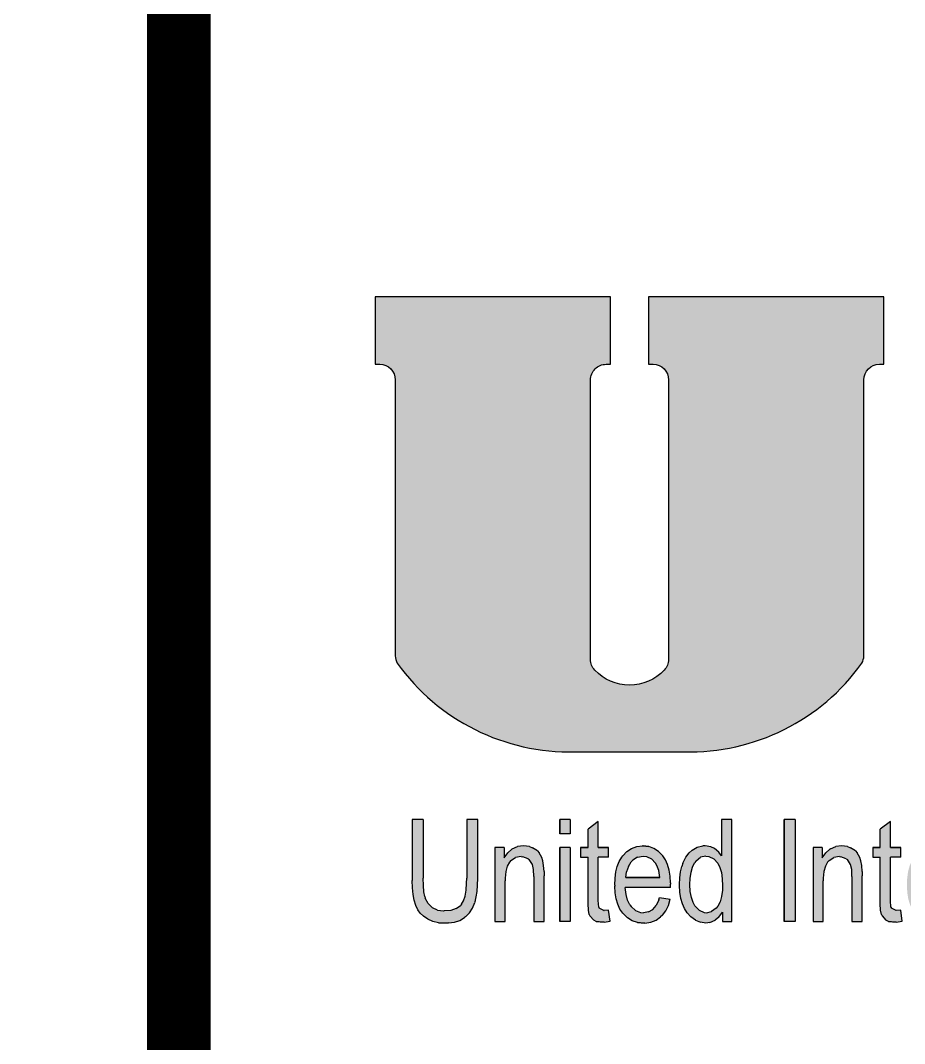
# Paper-space layout '00' of a CAD drawing. Header units: millimetres. Extents: x 22 to 862, y -5 to 589.
# Drawn here: x 747.5 to 761.46, y 458.63 to 474.79 of the extents above; entities that cross this region are included whole.
import ezdxf

# ---------------------------------------------------------------- set-up
doc = ezdxf.new("R2010")
doc.units = ezdxf.units.MM
doc.header["$LTSCALE"] = 0.5
doc.layers.add('FALTTR$0$UIS-mM', color=164, linetype='Continuous')
doc.layers.add('FALTTR$0$ZS__A0NO7', color=255, linetype='Continuous', lineweight=5)

# ---------------------------------------------------------------- blocks, each defined once
blk = doc.blocks.new('FALTTR$0$new block')
at = {"layer": 'FALTTR$0$UIS-mM'}
h = blk.add_hatch(color=256, dxfattribs=at)
edge = h.paths.add_edge_path()
edge.add_line((11.133392437098, 12.58599670196898), (11.133392437098, 13.65345459079415))
edge.add_line((11.133392437098, 13.65345459079415), (7.414967484466843, 13.65345459079415))
edge.add_line((7.414967484466843, 13.65345459079415), (7.414967484466843, 12.58599670196898))
edge.add_line((7.414967484466843, 12.58599670196898), (7.486248059791706, 12.58599670196898))
edge.add_arc((7.486248059791819, 12.33964150196897), 0.2463552000000107, 6.707523425575346e-12, 90.00000000002649, ccw=False)
edge.add_line((7.732603259791745, 12.339641501969), (7.732603259791745, 7.92524193682948))
edge.add_arc((7.486248059821605, 7.925241936904428), 0.2463551999701394, 316.5784133069262, 359.999999982569, ccw=False)
edge.add_arc((7.115972579356708, 8.275658404219342), 0.7561547998120441, 223.4215866777565, 316.57841332650406, ccw=False)
edge.add_arc((6.745697099004019, 7.925241936829565), 0.2463552000000094, 180.0000000000198, 223.4215866755671, ccw=False)
edge.add_line((6.49934189900398, 7.92524193682948), (6.499341898998864, 12.33964150196877))
edge.add_arc((6.745697098999017, 12.3396415019688), 0.2463552000001528, 89.99999999994708, 180.0000000000066, ccw=False)
edge.add_line((6.745697098999244, 12.58599670196898), (6.816977674323994, 12.58599670196898))
edge.add_line((6.816977674323994, 12.58599670196898), (6.816977674323994, 13.65345459079415))
edge.add_line((6.816977674323994, 13.65345459079415), (3.098552721692613, 13.65345459079415))
edge.add_line((3.098552721692613, 13.65345459079415), (3.098552721692613, 12.58599670196898))
edge.add_line((3.098552721692613, 12.58599670196898), (3.16983329701759, 12.58599670196898))
edge.add_arc((3.16983329701759, 12.33964150196897), 0.2463552000000107, 6.707523425575346e-12, 90, ccw=False)
edge.add_line((3.416188497017629, 12.339641501969), (3.416188497017629, 7.982551594601091))
edge.add_arc((3.662543697017782, 7.982551594600977), 0.2463552000001528, 179.9999999999735, 208.541685516598)
edge.add_arc((6.168719006468223, 9.813536550590243), 3.348119698200619, 215.593172822945, 271.442210391703)
edge.add_line((6.252986698999166, 6.466477472911095), (7.978958459791784, 6.466477472911038))
edge.add_arc((8.063226152296465, 9.81353655066215), 3.34811969827188, 268.5577896087773, 324.4068271758704)
edge.add_arc((10.56940146177828, 7.982551594590916), 0.2463551999956047, 331.4583144786506, 359.9999999957365)
edge.add_line((10.81575666177389, 7.982551594572584), (10.81575666177389, 12.339641501969))
edge.add_arc((11.06211186177381, 12.33964150196897), 0.2463551999999254, 89.99999999997351, 179.9999999999934, ccw=False)
edge.add_line((11.06211186177393, 12.58599670196898), (11.133392437098, 12.58599670196898))
h = blk.add_hatch(color=256, dxfattribs=at)
h.paths.add_polyline_path([(4.718430076563209, 5.398586741288256), (4.544418622182434, 5.398586741288256), (4.544418622182434, 4.46862388672983), (4.542516857653595, 4.390651541049976), (4.53395891727439, 4.279398316118801), (4.517793918779944, 4.18621185420804), (4.493070979906179, 4.112993919851021), (4.460740982917287, 4.057842748517317), (4.443625102158308, 4.037874220965108), (4.377063343652367, 3.990330107746388), (4.292434822122573, 3.961803639815088), (4.189739537569722, 3.952294817171293), (4.175476303604341, 3.952294817171378), (4.081338959431264, 3.966558051136985), (3.999871918250392, 4.004382034542175), (3.933001326188673, 4.068302453425218), (3.890211624291055, 4.151980092690906), (3.88165368391185, 4.178604796092543), (3.86739044994647, 4.254675377241966), (3.858832509566923, 4.351665368209069), (3.855979862773779, 4.468623886730853), (3.855979862773779, 5.398586741288256), (3.681017526128358, 5.398586741288256), (3.681017526128358, 4.467673004463251), (3.681968408392322, 4.434392125215936), (3.686722819714646, 4.31743360669185), (3.698133406887337, 4.2128365576107), (3.71620016991028, 4.120600977966518), (3.740923108783932, 4.039775985494089), (3.773253105773392, 3.972263344723075), (3.811288396348232, 3.916161291125178), (3.858832509566469, 3.867666295641925), (3.92729603260193, 3.821073064687226), (4.008121025073933, 3.786841303169837), (4.099405722454208, 3.766872775617884), (4.254399531547733, 3.762118364295986), (4.34948775798523, 3.776381598261679), (4.434116279514456, 3.803957183928532), (4.508285096135978, 3.846746885825354), (4.522548330101699, 3.8581574729983), (4.587208324079597, 3.920915702447161), (4.637605084091206, 3.996035401332392), (4.673738610137548, 4.084467451919636), (4.676591256930578, 4.094927156830181), (4.695608902218396, 4.172899502507477), (4.707970371655165, 4.261331553094038), (4.716528312034598, 4.359272426325589), (4.718430076563209, 4.467673004458732)])
h.paths.add_polyline_path([(5.135867390624526, 4.790022092087071), (5.135867390624526, 4.954524723824335), (4.99038240417508, 4.954524723824335), (4.99038240417508, 3.787792185434199), (5.151081506854553, 3.787792185434199), (5.151081506854553, 4.425834184824907), (5.152032389118972, 4.47147653352053), (5.163442976291549, 4.577024464866383), (5.185313268371942, 4.661652986395922), (5.220495912154092, 4.72346033358059), (5.242366204234486, 4.747232390190163), (5.31558413859193, 4.794776503409139), (5.405917953707558, 4.809990619639109), (5.43064089258155, 4.809039737374746), (5.515269414110776, 4.777660622650274), (5.532385294869869, 4.763397388684496), (5.58359178277567, 4.685138416602285), (5.59989793564057, 4.608403579590771), (5.604652346962439, 4.49810123692157), (5.604652346962439, 3.787792185434199), (5.766302331906445, 3.787792185434199), (5.766302331906559, 4.504757412770402), (5.765351449642139, 4.573220935806376), (5.758695273791318, 4.671161809040314), (5.746333804354435, 4.744379743397587), (5.731119688124181, 4.794776503408627), (5.68737910396294, 4.871797966823863), (5.660754400560563, 4.899373552490459), (5.581831172617399, 4.9507211947668), (5.533336177134174, 4.968787957790028), (5.440149715225289, 4.98114942722691), (5.346963253316289, 4.968787957790028), (5.264236496315789, 4.933605314008105), (5.257580320464626, 4.928850902685866), (5.191018561958344, 4.869896202294797)])
h.paths.add_polyline_path([(6.015433485173162, 5.170374997837854), (6.177083470117282, 5.170374997837854), (6.177083470117168, 5.398586741288256), (6.015433485173162, 5.398586741288256)])
h.paths.add_polyline_path([(6.177083470117168, 4.954524723824335), (6.015433485173162, 4.954524723824335), (6.015433485173162, 3.787792185434199), (6.177083470117168, 3.787792185434199)])
h.paths.add_polyline_path([(6.622096369845622, 4.800481796995314), (6.785648119318239, 4.800481796995314), (6.785648119318239, 4.954524723824335), (6.622096369845394, 4.954524723824335), (6.622096369845394, 5.36245321524197), (6.460446384901388, 5.243592932194872), (6.460446384901388, 4.954524723824335), (6.341586101854205, 4.954524723824335), (6.341586101854432, 4.800481796995314), (6.460446384901388, 4.800481796995314), (6.460446384901502, 4.129158918350896), (6.461397267165808, 4.064498924368621), (6.467102560752096, 3.962754522078512), (6.480414912453625, 3.897143645837076), (6.489923735097022, 3.873371589227929), (6.549829317753051, 3.805858948457342), (6.590717255121035, 3.786841303169837), (6.712430184961249, 3.773528951468506), (6.80751841139886, 3.789693949962924), (6.785648119318239, 3.96465628660826), (6.710371013479516, 3.956626728652083), (6.636359603811115, 3.996035401332563), (6.629703427960408, 4.01410216435562), (6.622096369845622, 4.118699213438049)])
h.paths.add_polyline_path([(6.92257516538848, 4.656898575074706), (6.89975399104344, 4.568466524487548), (6.886441639342024, 4.46957476899189), (6.881687228020269, 4.361174190852523), (6.881687228020269, 4.345960074622212), (6.888343403870863, 4.239461261015322), (6.903557520100662, 4.143422152312837), (6.929231341239074, 4.056891866252954), (6.963463102757032, 3.980821285102593), (7.008154569180988, 3.916161291126031), (7.017663391826659, 3.904750703951976), (7.083274268068067, 3.841992474503542), (7.159344849218087, 3.797301008077909), (7.243022488483462, 3.769725422411057), (7.357128360208549, 3.761167482031624), (7.450314822117548, 3.774479833732869), (7.53399246138315, 3.806809830721789), (7.607210395739912, 3.857206590733426), (7.638589510464385, 3.886683940929515), (7.688986270475766, 3.955147463964209), (7.728923325580354, 4.039775985494941), (7.758400675775306, 4.137716858724787), (7.591045397245239, 4.163390679862914), (7.580585692336854, 4.130109800610143), (7.537795990440145, 4.039775985493833), (7.48264481910644, 3.975115991516503), (7.416083060600158, 3.937080700941323), (7.33715983265688, 3.923768349239992), (7.290566601702039, 3.92852276056189), (7.209741609230264, 3.960852757550725), (7.140327203930838, 4.02361098699933), (7.121309558642679, 4.050235690402587), (7.085176032596678, 4.12345362475935), (7.060453093723027, 4.213787439874977), (7.04904250655045, 4.320286253485108), (7.76220420483321, 4.320286253485108), (7.763155087097402, 4.373535660299382), (7.76315508709763, 4.394455070108194), (7.757449793511228, 4.500953883716448), (7.741284795016895, 4.596992992419359), (7.716561856142675, 4.683523278477367), (7.682330094625513, 4.759593859627046), (7.639540392728804, 4.825204735868823), (7.574880398751247, 4.891766494375304), (7.500711582129611, 4.941212372123005), (7.418935707393075, 4.970689722318753), (7.32099483416232, 4.98114942722691), (7.230661019046465, 4.96973884005439), (7.148885144310384, 4.939310607594365), (7.074716327688634, 4.890815612111282), (7.009105451447113, 4.82235208907548), (6.994842217481391, 4.804285326052849), (6.953954280112271, 4.735821803017387)])
h.paths.add_polyline_path([(7.097537502034015, 4.65689857507445), (7.143179850723754, 4.728214744902999), (7.166951907333441, 4.752937683776679), (7.242071606218929, 4.801432679259761), (7.328601892277334, 4.818548560018456), (7.383753063611152, 4.811892384167834), (7.461725409289897, 4.776709740386082), (7.527336285532101, 4.709197099615238), (7.549206577612608, 4.672112691304761), (7.576782163279518, 4.589385934304204), (7.591996279509772, 4.482887120693562), (7.058551329194302, 4.482887120693562), (7.069961916366879, 4.570368289016272)], flags=16)
h.paths.add_polyline_path([(7.940019188271663, 4.654045928282386), (7.920050660719426, 4.568466524486865), (7.907689191282543, 4.474329180315237), (7.903885662225207, 4.370683013497938), (7.903885662225207, 4.353567132738903), (7.910541838075915, 4.247068319127749), (7.925755954305828, 4.151029210425264), (7.950478893179366, 4.064498924367598), (7.984710654697096, 3.988428343217663), (8.028451238857997, 3.921866584711438), (8.083602410192839, 3.860059237526428), (8.155869462285068, 3.804908066192894), (8.234792690228232, 3.772578069204229), (8.320372094021991, 3.761167482031624), (8.385032087999889, 3.768774540146609), (8.469660609529683, 3.805858948457342), (8.528615309920951, 3.85625570846949), (8.582815598990237, 3.935178936412683), (8.582815598990123, 3.787792185434199), (8.734005879025858, 3.787792185434199), (8.7340058790262, 5.398586741288256), (8.57045412955324, 5.398586741288256), (8.57045412955324, 4.820450324547267), (8.526713545392226, 4.880355907203125), (8.45729914009246, 4.939310607594194), (8.398344439701305, 4.965935310996855), (8.30801062458545, 4.98114942722691), (8.27472974533191, 4.9792476626981), (8.186297694744894, 4.95832825288187), (8.105472702273232, 4.913636786456152), (8.05792858905454, 4.871797966823607), (8.003728299985369, 4.799530914731548), (7.959036833559708, 4.708246217351558)])
h.paths.add_polyline_path([(8.110227113594988, 4.645487987901845), (8.143507992848072, 4.71014798187943), (8.168230931721723, 4.742477978868436), (8.238596219285682, 4.799530914730951), (8.319421211757685, 4.818548560018456), (8.367916207241024, 4.812843266432282), (8.444937670655463, 4.776709740386082), (8.510548546897667, 4.70634445282198), (8.510548546897667, 4.705393570557703), (8.54382942615041, 4.640733576580118), (8.56665060049545, 4.55895770184452), (8.580913834461285, 4.461967710876991), (8.585668245783381, 4.34786183915179), (8.583766481254543, 4.279398316116158), (8.570454129553468, 4.179555678358099), (8.546682072943781, 4.095878039092753), (8.510548546897553, 4.02931628058559), (8.483923843494836, 3.99698628359701), (8.412607673666798, 3.94183511226322), (8.330831798930262, 3.923768349239992), (8.292796508354968, 3.927571878297528), (8.216725927205061, 3.962754522079535), (8.149213286434247, 4.034070691907914), (8.11878505397408, 4.085418334184425), (8.092160350571362, 4.164341562128726), (8.075044469813065, 4.258478906299928), (8.070290058491196, 4.36973213123153), (8.073142705284113, 4.46386947540563), (8.086455056985756, 4.562761230900861)], flags=16)
h = blk.add_hatch(color=256, dxfattribs=at)
h.paths.add_polyline_path([(9.732432256621337, 5.398586741288256), (9.557469919976256, 5.398586741288256), (9.557469919976256, 3.787792185434199), (9.732432256621564, 3.787792185434199)])
h.paths.add_polyline_path([(10.01389340687695, 3.787792185434199), (10.17554339182118, 3.787792185434199), (10.17554339182118, 4.425834184834883), (10.17649427408526, 4.471476533520615), (10.18695397899376, 4.577024464866554), (10.20977515333868, 4.661652986396177), (10.24495779712072, 4.723460333580846), (10.26682808920134, 4.747232390190334), (10.34004602355822, 4.794776503409054), (10.43037983867384, 4.809990619639109), (10.45415189528376, 4.809039737374746), (10.53878041681321, 4.777660622650359), (10.55684717983593, 4.763397388684922), (10.60805366774196, 4.68513841660203), (10.62435982060686, 4.6084035795906), (10.62911423192884, 4.498101236925152), (10.62911423192884, 3.787792185434199), (10.79076421687284, 3.787792185434199), (10.79076421687273, 4.504757412770402), (10.78981333460843, 4.573220935809019), (10.78315715875772, 4.671161809040143), (10.77079568932072, 4.744379743397673), (10.75463069082662, 4.794776503408713), (10.71184098892945, 4.871797966823436), (10.68521628552674, 4.899373552490715), (10.60629305758357, 4.95072119476697), (10.55684717983615, 4.968787957790028), (10.46461160019157, 4.98114942722691), (10.37142513828269, 4.968787957790028), (10.28869838128219, 4.933605314008105), (10.28109132316706, 4.928850902686122), (10.21548044692497, 4.869896202294711), (10.16032927559093, 4.790022092087241), (10.16032927559093, 4.954524723824335), (10.01389340687706, 4.954524723824335)])
h.paths.add_polyline_path([(11.07507801392137, 4.129158918348764), (11.07602889618579, 4.064498924365722), (11.08173418977208, 3.962754522079791), (11.09504654147349, 3.897143645837332), (11.10455536411712, 3.873371589227844), (11.16541182903711, 3.805858948457342), (11.20534888414124, 3.786841303169837), (11.32706181398112, 3.773528951468506), (11.42215004041907, 3.789693949962924), (11.40027974833822, 3.96465628660826), (11.32580168290247, 3.95671195962845), (11.25099123283098, 3.996035401332733), (11.24433505698028, 4.014102164355961), (11.23672799886549, 4.118699213436855), (11.23672799886549, 4.800481796995314), (11.40027974833822, 4.800481796995314), (11.40027974833822, 4.954524723824335), (11.23672799886549, 4.954524723824335), (11.23672799886538, 5.362453215241885), (11.07507801392137, 5.243592932194872), (11.07507801392137, 4.954524723824335), (10.9562177308743, 4.954524723824335), (10.95621773087441, 4.800481796995314), (11.07507801392137, 4.800481796995314)])
h.paths.add_polyline_path([(11.66367413557066, 4.320286253485108), (12.37683583385308, 4.320286253485108), (12.37873759838203, 4.373535660290941), (12.37778671611579, 4.394455070123797), (12.37208142253121, 4.500953883717642), (12.35591642403699, 4.596992992416972), (12.331193485163, 4.683523278476684), (12.29791260590991, 4.75959385962696), (12.25417202174833, 4.825204735868823), (12.189512027771, 4.891766494375474), (12.1162940934139, 4.941212372123005), (12.0345182186777, 4.970689722318753), (11.93562646318219, 4.98114942722691), (11.84529264806645, 4.96973884005439), (11.76351677332991, 4.939310607594194), (11.68934795670896, 4.890815612111282), (11.62373708046619, 4.822352089075565), (11.60947384650092, 4.804285326052934), (11.56953679139713, 4.735821803017643), (11.53720679440846, 4.656898575074877), (11.51438562006331, 4.568466524485416), (11.50107326836235, 4.469574768992828), (11.49631885704014, 4.361174190856019), (11.49631885704036, 4.345960074621786), (11.50297503289084, 4.239461261012423), (11.51818914912076, 4.143422152311985), (11.54386297025906, 4.056891866252954), (11.5780947317769, 3.980821285102422), (11.62278619820268, 3.916161291124922), (11.63229502084573, 3.904750703952232), (11.69885677935281, 3.841992474503456), (11.7739764782383, 3.797301008077909), (11.85765411750344, 3.769725422411057), (11.97175998922864, 3.761167482031624), (12.06494645113764, 3.774479833732869), (12.14862409040256, 3.806809830721704), (12.22279290702443, 3.857206590733682), (12.25322113948471, 3.886683940929515), (12.30361789949575, 3.955147463963954), (12.34355495460034, 4.039775985495112), (12.37303230479574, 4.137716858724787), (12.20567702626533, 4.163390679862999), (12.19521732135672, 4.130109800609034), (12.15242761946035, 4.039775985493833), (12.09727644812631, 3.975115991516418), (12.03071468962014, 3.937080700941323), (11.95179146167686, 3.923768349240078), (11.90519823072236, 3.928522760561975), (11.82437323825036, 3.960852757550725), (11.75495883295105, 4.023610986999586), (11.73594118766312, 4.050235690402673), (11.69980766161689, 4.123453624759861), (11.67508472274312, 4.213787439874295)])
h.paths.add_polyline_path([(11.67318295821451, 4.482887120693391), (11.6845935453872, 4.570368289015761), (11.71312001331808, 4.656898575074109), (11.75781147974396, 4.728214744902317), (11.78158353635308, 4.752937683776423), (11.85670323523937, 4.801432679259761), (11.94323352129732, 4.818548560018456), (11.99838469263102, 4.811892384167834), (12.07635703831022, 4.776709740385996), (12.1419679145522, 4.709197099615238), (12.16383820663259, 4.672112691303909), (12.19236467456392, 4.589385934303778), (12.20662790852975, 4.482887120693562)], flags=16)
h.paths.add_polyline_path([(12.53658405426802, 4.165292444392406), (12.56320875767142, 4.079713040597312), (12.59839140145323, 4.001740694918567), (12.64403375014308, 3.93232628961951), (12.68682345204024, 3.884782176400449), (12.75909050413281, 3.830581887331192), (12.83896461434017, 3.798251890342272), (12.92834754719149, 3.787792185434199), (12.9892040121116, 3.793497479020459), (13.07478341590559, 3.825827476009209), (13.12898370497498, 3.866715413377477), (13.19269281668835, 3.938982465470133), (13.19174193442382, 3.839139827707214), (13.18698752310206, 3.742149836744801), (13.1784295827224, 3.680342489558853), (13.14705046799816, 3.593812203501187), (13.09285017892887, 3.528201327259325), (13.01963224457154, 3.490166036684229), (12.92264225360543, 3.476853684982984), (12.84562079019088, 3.485411625362417), (12.77050109130505, 3.522496033673065), (12.73151491846568, 3.570040146891614), (12.70393933279865, 3.662275726536478), (12.54609287691221, 3.690802194467778), (12.54609287691198, 3.658472197478943), (12.5594052286134, 3.563383971041418), (12.59173522560252, 3.481608096304626), (12.64308286787843, 3.414095455534635), (12.66780580675277, 3.392225163453361), (12.74007285884511, 3.348484579292176), (12.82660314490317, 3.322810758153963), (12.92834754719149, 3.314252817774616), (13.00156548154882, 3.319007229096513), (13.09094841439969, 3.340877521177106), (13.16892076007878, 3.380814576281011), (13.2098086974471, 3.412193691005058), (13.26971428010279, 3.479706331776157), (13.31250398200052, 3.5624330887768), (13.31630751105718, 3.570991029156403), (13.33342339181627, 3.637552787662287), (13.34673574351757, 3.722181309192848), (13.35434280163224, 3.824876593741863), (13.35624456616097, 3.945638641323058), (13.35624456616097, 4.954524723824335), (13.20695605065373, 4.954524723824335), (13.20695605065407, 4.814745030961006), (13.15275576158433, 4.884159436260489), (13.08429223854921, 4.939310607594535), (13.02153400910083, 4.966886193261217), (12.92929842945591, 4.98114942722691), (12.89126313888073, 4.979247662698185), (12.80283108829406, 4.95832825288187), (12.72200609582126, 4.914587668720344), (12.6716093358101, 4.870847084559159), (12.61645816447628, 4.799530914730951), (12.57176669804994, 4.708246217349682), (12.553699935027, 4.659751221867026), (12.5318296429466, 4.574171818073552), (12.51851729124542, 4.480034473901071), (12.51471376218774, 4.380191836142075), (12.51471376218763, 4.363075955381163), (12.52041905577391, 4.260380670829846)])
h.paths.add_polyline_path([(12.6858725697756, 4.278447433852563), (12.6801672761892, 4.39160242331323), (12.68206904071815, 4.460065946349204), (12.69538139241922, 4.559908584107262), (12.72010433129299, 4.643586223372864), (12.75718873960363, 4.710147981879174), (12.78286256074227, 4.742477978868521), (12.85417873057031, 4.799530914730951), (12.93405284077789, 4.818548560018456), (12.9815969539967, 4.812843266432196), (13.05956929967567, 4.778611504914551), (13.12708194044637, 4.710147981879089), (13.15465752611328, 4.665456515454139), (13.1831839940445, 4.587484169775308), (13.20029987480302, 4.493346825601293), (13.20600516838965, 4.383044482935929), (13.20315252159662, 4.299366843670242), (13.18984016989521, 4.199524205908602), (13.16511723102144, 4.117748331172919), (13.12898370497476, 4.053088337194993), (13.09950635477924, 4.018856575677432), (13.02628842042225, 3.967508933401348), (12.94261078115733, 3.950393052642568), (12.90172284378923, 3.954196581700103), (12.82279961584561, 3.987477460953386), (12.75623785733922, 4.055940983988251), (12.72771138940834, 4.105386861735525), (12.70108668600551, 4.183359207414782)], flags=16)
h.paths.add_polyline_path([(13.60347395489907, 3.787792185434199), (13.76512393984319, 3.787792185434199), (13.76512393984319, 4.398258599160783), (13.76702570437192, 4.456262417290645), (13.77653452701566, 4.550399761464661), (13.79555217230336, 4.638831812051905), (13.80506099494687, 4.667358279982437), (13.85640863722335, 4.740576214339541), (13.86591745986698, 4.748183272454611), (13.95054598139643, 4.776709740385911), (13.98192509612102, 4.772906211328376), (14.06845538217897, 4.733920038488918), (14.12265567124859, 4.917440315513772), (14.0408797965124, 4.96403354646813), (13.95720215724714, 4.98114942722691), (13.9343809829021, 4.979247662698185), (13.85260510816556, 4.941212372123005), (13.84880157910823, 4.937408843065896), (13.80125746588942, 4.876552378145675), (13.74990982361294, 4.777660622650188), (13.74990982361317, 4.954524723824335), (13.60347395489896, 4.954524723824335)])
h.paths.add_polyline_path([(14.17210154899612, 4.189064501001042), (14.16164184408808, 4.093976274563943), (14.17019978446751, 4.004593341712081), (14.19967713466337, 3.920915702447076), (14.25007389467532, 3.851501297147422), (14.30997947733101, 3.804908066192979), (14.39175535206732, 3.772578069204144), (14.49159798982703, 3.761167482031624), (14.58288268720685, 3.772578069204144), (14.67036385552967, 3.803957183928532), (14.69223414761018, 3.815367771101052), (14.76735384649601, 3.865764531113115), (14.83962089858858, 3.931375407354977), (14.84817883896801, 3.872420706964419), (14.87290177784166, 3.787792185434199), (15.04215882090091, 3.787792185434199), (15.02219029334879, 3.838188945446007), (15.0012708835327, 3.928522760563339), (14.99746735447536, 3.963705404345177), (14.99366382541757, 4.037874220963658), (14.99081117862443, 4.142471270050606), (14.98986029636023, 4.276545669328016), (14.98986029636023, 4.539940056547721), (14.98890941409604, 4.612207108646089), (14.98225323824511, 4.709197099614215), (14.96799000427995, 4.78431679850064), (14.92995471370421, 4.860387379651002), (14.85958942614059, 4.925047373628843), (14.81299619518597, 4.94881943023816), (14.72741679139222, 4.972591486847477), (14.62377062457506, 4.98114942722691), (14.57717739362079, 4.979247662698185), (14.47828563812561, 4.965935310996855), (14.39460799886047, 4.937408843065725), (14.32709535808965, 4.894619141168647), (14.30332330148053, 4.872748849087799), (14.25292654146813, 4.807137972845766), (14.21489125089306, 4.722509451316313), (14.1892174297551, 4.621715931292528), (14.34801476790608, 4.595091227889952), (14.35181829696353, 4.612207108648221), (14.38509917621661, 4.710147981879686), (14.43074152490692, 4.771004446799736), (14.49825416567774, 4.806187090581659), (14.59904768570152, 4.818548560018456), (14.62662327136843, 4.817597677754094), (14.71885885101301, 4.796678267937779), (14.78542060951906, 4.748183272454696), (14.81584884197912, 4.684474160741473), (14.82821031141623, 4.579877111659897), (14.8263085468875, 4.529480351648004), (14.81489795971504, 4.523775058061744), (14.74263090762258, 4.500003001452342), (14.65039532797778, 4.479083591636112), (14.53724033851825, 4.460065946348692), (14.48304004944737, 4.451508005969089), (14.38795182300976, 4.426785067095324), (14.31758653544603, 4.395405952370936), (14.25768095279022, 4.348812721416323), (14.20153863381915, 4.27001648426392)])
h.paths.add_polyline_path([(14.3565727082854, 4.194769794587557), (14.41933093773423, 4.25847890630061), (14.4583171105736, 4.274643904795028), (14.56196327738985, 4.298415961404345), (14.66656032647143, 4.31933537122066), (14.75689414158796, 4.345009192358873), (14.8263085468875, 4.373535660290258), (14.8263085468875, 4.300317725933667), (14.82535766462308, 4.25467537724316), (14.81489795971504, 4.156734504012633), (14.79112590310513, 4.081614805126634), (14.75499237705901, 4.022660104735138), (14.68652885402423, 3.96085275755064), (14.61996709551772, 3.9304245250907), (14.52773151587314, 3.916161291125007), (14.45926799283802, 3.92471923150444), (14.3850991762165, 3.966558051137071), (14.35372006149225, 4.009347753033722), (14.33295901973543, 4.10326675145717)], flags=16)
h.paths.add_polyline_path([(15.43962760741067, 4.800481796995314), (15.60317935688295, 4.800481796995314), (15.60317935688329, 4.954524723824335), (15.43962760741033, 4.954524723824335), (15.43962760741033, 5.362453215241885), (15.27797762246632, 5.243592932194872), (15.27797762246655, 4.954524723824335), (15.15911733941937, 4.954524723824335), (15.15911733941937, 4.800481796995314), (15.27797762246632, 4.800481796995314), (15.27797762246632, 4.129158918331882), (15.27892850473063, 4.064498924365296), (15.28463379831703, 3.962754522078853), (15.29794615001822, 3.897143645837758), (15.3074549726623, 3.873371589228014), (15.36831143758184, 3.805858948457342), (15.40824849268586, 3.786841303169837), (15.504287601388, 3.772578069204144), (15.52996142252607, 3.773528951468506), (15.62504964896391, 3.789693949962924), (15.60317935688295, 3.96465628660826), (15.52870129144753, 3.95671195962845), (15.45389084137594, 3.996035401332648), (15.44723466552546, 4.014102164355364), (15.43962760741033, 4.118699213435917)])
h.paths.add_polyline_path([(15.86657374411573, 4.320286253485108), (16.57973544239815, 4.320286253485108), (16.58163720692676, 4.373535660290941), (16.58068632466143, 4.39445507011331), (16.57498103107605, 4.500953883717727), (16.55881603258149, 4.596992992419018), (16.53409309370807, 4.683523278476599), (16.50081221445453, 4.759593859626705), (16.45707163029306, 4.825204735869079), (16.39241163631618, 4.891766494375219), (16.31919370195885, 4.941212372123175), (16.23741782722266, 4.970689722318753), (16.13852607172737, 4.98114942722691), (16.04819225661163, 4.96973884005439), (15.96641638187498, 4.93931060759428), (15.89224756525357, 4.890815612110941), (15.82663668901216, 4.822352089076162), (15.81332433731075, 4.804285326052934), (15.77243639994219, 4.73582180301841), (15.74010640295319, 4.65689857507428), (15.71728522860815, 4.568466524486098), (15.70397287690719, 4.469574768992317), (15.6992184655852, 4.361174190856019), (15.69921846558532, 4.345960074619995), (15.70587464143568, 4.239461261012764), (15.72108875766571, 4.143422152311729), (15.7467625788039, 4.056891866252869), (15.78099434032231, 3.980821285102508), (15.82568580674729, 3.916161291125775), (15.83519462939182, 3.904750703951976), (15.90175638789765, 3.841992474503456), (15.97687608678359, 3.797301008077824), (16.06055372604862, 3.769725422411057), (16.15374018795683, 3.761167482031624), (16.1746595977736, 3.761167482031624), (16.2687969419469, 3.774479833732954), (16.35152369894752, 3.806809830721619), (16.42569251556904, 3.857206590733767), (16.45612074802864, 3.886683940929004), (16.5065175080407, 3.955147463963868), (16.54645456314472, 4.039775985493662), (16.5759319133407, 4.137716858724787), (16.40857663481006, 4.163390679862999), (16.3981169299019, 4.130109800609034), (16.35532722800531, 4.039775985494089), (16.30017605667138, 3.975115991516503), (16.23361429816487, 3.937080700941323), (16.15564195248601, 3.923768349239992), (16.10809783926709, 3.92852276056189), (16.02727284679509, 3.960852757550896), (15.95785844149509, 4.023610986999756), (15.93884079620852, 4.050235690402246), (15.90270727016139, 4.123453624759861), (15.8779843312883, 4.213787439874466)])
h.paths.add_polyline_path([(15.87608256675924, 4.482887120693391), (15.8874931539317, 4.570368289015249), (15.91601962186314, 4.656898575073768), (15.9607110882888, 4.728214744902488), (15.98448314489872, 4.752937683776679), (16.05960284378409, 4.801432679259676), (16.14613312984238, 4.818548560018542), (16.20128430117586, 4.811892384167834), (16.27925664685517, 4.776709740385826), (16.34486752309715, 4.709197099615409), (16.3667378151772, 4.672112691304932), (16.39526428310899, 4.589385934304374), (16.40952751707448, 4.482887120693562)], flags=16)
h.paths.add_polyline_path([(16.72141689979026, 4.370683013497086), (16.72236778205092, 4.353567132792278), (16.72807307564062, 4.247068319128687), (16.74328719187099, 4.151029210424241), (16.76801013074532, 4.064498924367001), (16.80224189226226, 3.988428343217578), (16.84598247642316, 3.921866584711523), (16.90113364775686, 3.86005923752694), (16.97340069985, 3.804908066192809), (17.05232392779305, 3.772578069204144), (17.13790333158727, 3.761167482031624), (17.2025633255646, 3.768774540146609), (17.28719184709439, 3.805858948457427), (17.34614654748555, 3.856255708469149), (17.40034683655506, 3.935178936412683), (17.40034683655506, 3.787792185434199), (17.55153711659091, 3.787792185434199), (17.55153711659102, 5.398586741288256), (17.38798536711818, 5.398586741288256), (17.38798536711818, 4.820450324547267), (17.34424478295705, 4.88035590720304), (17.27483037765739, 4.939310607594109), (17.21682655953077, 4.965935310996855), (17.12554186215027, 4.98114942722691), (17.09226098289707, 4.979247662698185), (17.00382893231006, 4.95832825288187), (16.92300393983783, 4.913636786456237), (16.87545982661891, 4.871797966823181), (16.82125953754951, 4.79953091473044), (16.77656807112407, 4.70824621735062), (16.75850130810068, 4.65404592828034), (16.73758189828459, 4.568466524486354), (16.72617131111213, 4.474329180316005)])
h.paths.add_polyline_path([(16.89067394284882, 4.463869475405545), (16.90398629455058, 4.56276123090197), (16.92775835115992, 4.645487987901589), (16.96103923041323, 4.710147981879516), (16.98576216928677, 4.742477978868521), (17.05612745685073, 4.799530914730951), (17.13695244932285, 4.818548560018542), (17.18639832707026, 4.812843266432282), (17.26246890822051, 4.776709740385826), (17.32807978446272, 4.70634445282198), (17.32807978446237, 4.705393570557533), (17.36136066371591, 4.640733576579095), (17.38513272032503, 4.558957701843667), (17.39939595429075, 4.461967710876991), (17.4031994833482, 4.347861839152642), (17.40129771881936, 4.279398316116072), (17.38893624938237, 4.179555678356735), (17.36421331050917, 4.095878039092753), (17.32807978446283, 4.029316280586357), (17.30240596332419, 3.996986283596755), (17.23013891123185, 3.94183511226322), (17.14931391875962, 3.923768349239992), (17.11127862818444, 3.927571878297528), (17.03425716477011, 3.96275452207945), (16.96674452399907, 4.034070691907743), (16.93726717380355, 4.085418334184254), (16.90969158813675, 4.164341562126594), (16.89352658964242, 4.258478906298905), (16.88782129605625, 4.369732131232723)], flags=16)
for p, q in [((3.681017526128358, 5.398586741288398), (3.681017526128358, 4.467673004463563)), ((3.855979862773779, 5.398586741288398), (3.681017526128358, 5.398586741288398)), ((3.855979862773779, 5.398586741288398), (3.855979862773779, 4.468623886727926)), ((4.544418622182434, 5.398586741288398), (4.544418622182434, 4.468623886727926)), ((4.718430076563436, 5.398586741288398), (4.544418622182434, 5.398586741288398)), ((4.718430076563436, 4.467673004463563), (4.718430076563436, 5.398586741288398)), ((6.015433485173162, 5.398586741288398), (6.015433485173162, 5.170374997837882)), ((6.015433485173162, 5.398586741288398), (6.015433485173162, 5.170374997837882)), ((6.015433485173162, 5.170374997837882), (6.015433485173162, 5.398586741288398)), ((6.177083470117168, 5.398586741288398), (6.015433485173162, 5.398586741288398)), ((6.177083470117168, 5.398586741288398), (6.177083470117168, 5.170374997837882)), ((6.622096369845394, 5.362453215241999), (6.460446384901388, 5.243592932194815)), ((6.622096369845394, 4.954524723824363), (6.622096369845394, 5.362453215241999)), ((8.57045412955324, 5.398586741288398), (8.57045412955324, 4.820450324547323)), ((8.734005879025858, 5.398586741288398), (8.57045412955324, 5.398586741288398)), ((8.734005879025858, 3.787792185434228), (8.734005879025858, 5.398586741288398)), ((9.557469919976143, 5.398586741288398), (9.557469919976143, 3.787792185434228)), ((9.557469919976143, 5.398586741288398), (9.557469919976143, 3.787792185434228)), ((9.557469919976143, 3.787792185434228), (9.557469919976143, 5.398586741288398)), ((9.732432256621564, 5.398586741288398), (9.557469919976143, 5.398586741288398)), ((9.732432256621564, 5.398586741288398), (9.732432256621564, 3.787792185434228)), ((11.23672799886549, 5.362453215241999), (11.07507801392137, 5.243592932194815)), ((11.23672799886549, 4.954524723824363), (11.23672799886549, 5.362453215241999)), ((6.460446384901388, 4.954524723824363), (6.460446384901388, 5.243592932194815)), ((11.07507801392137, 4.954524723824363), (11.07507801392137, 5.243592932194815)), ((6.177083470117168, 5.170374997837882), (6.015433485173162, 5.170374997837882)), ((6.015433485173162, 5.170374997837882), (6.015433485173162, 5.170374997837882)), ((4.99038240417508, 4.954524723824363), (4.99038240417508, 3.787792185434228)), ((5.135867390624639, 4.954524723824363), (4.99038240417508, 4.954524723824363)), ((5.135867390624639, 4.954524723824363), (5.135867390624639, 4.790022092087213)), ((5.135867390624639, 4.790022092087213), (5.191018561958572, 4.869896202294854)), ((5.191018561958572, 4.869896202294854), (5.257580320464967, 4.928850902686236)), ((5.264236496315561, 4.933605314008162), (5.257580320464967, 4.928850902686236)), ((5.264236496315561, 4.933605314008162), (5.346963253316289, 4.968787957789971)), ((5.440149715225289, 4.981149427226967), (5.346963253316289, 4.968787957789971)), ((5.533336177134174, 4.968787957789971), (5.440149715225289, 4.981149427226967)), ((5.533336177134174, 4.968787957789971), (5.581831172617399, 4.950721194766913)), ((5.660754400560563, 4.899373552490601), (5.581831172617399, 4.950721194766913)), ((5.660754400560563, 4.899373552490601), (5.687379103963053, 4.871797966823635)), ((5.731119688124522, 4.794776503409082), (5.687379103963053, 4.871797966823635)), ((6.177083470117168, 4.954524723824363), (6.015433485173162, 4.954524723824363)), ((6.015433485173162, 4.954524723824363), (6.015433485173162, 3.787792185434228)), ((6.015433485173162, 4.954524723824363), (6.015433485173162, 3.787792185434228)), ((6.015433485173162, 3.787792185434228), (6.015433485173162, 4.954524723824363)), ((6.177083470117168, 4.954524723824363), (6.177083470117168, 3.787792185434228)), ((6.460446384901388, 4.954524723824363), (6.341586101854205, 4.954524723824363)), ((6.460446384901388, 4.954524723824363), (6.341586101854205, 4.954524723824363)), ((6.341586101854205, 4.954524723824363), (6.460446384901388, 4.954524723824363)), ((6.341586101854205, 4.954524723824363), (6.341586101854205, 4.954524723824363)), ((6.341586101854205, 4.954524723824363), (6.341586101854205, 4.800481796995371)), ((6.622096369845394, 4.954524723824363), (6.785648119318239, 4.954524723824363)), ((6.622096369845394, 4.954524723824363), (6.785648119318239, 4.954524723824363)), ((6.785648119318239, 4.954524723824363), (6.622096369845394, 4.954524723824363)), ((6.785648119318239, 4.954524723824363), (6.785648119318239, 4.954524723824363)), ((6.785648119318239, 4.800481796995371), (6.785648119318239, 4.954524723824363)), ((7.009105451446771, 4.822352089075935), (7.074716327688634, 4.890815612111055)), ((7.074716327688634, 4.890815612111055), (7.14888514431027, 4.939310607594393)), ((7.14888514431027, 4.939310607594393), (7.230661019046465, 4.969738840054333)), ((7.230661019046465, 4.969738840054333), (7.32099483416232, 4.981149427226967)), ((7.32099483416232, 4.981149427226967), (7.418935707393075, 4.970689722318809)), ((7.329552774541639, 4.981149427226967), (7.32099483416232, 4.981149427226967)), ((7.32099483416232, 4.981149427226967), (7.418935707393075, 4.970689722318809)), ((7.418935707393075, 4.970689722318809), (7.329552774541639, 4.981149427226967)), ((7.500711582129497, 4.941212372123118), (7.418935707393075, 4.970689722318809)), ((7.574880398750906, 4.891766494375588), (7.500711582129497, 4.941212372123118)), ((7.639540392728577, 4.825204735869136), (7.574880398750906, 4.891766494375588)), ((8.003728299984573, 4.799530914731008), (8.0579285890542, 4.871797966823635)), ((8.0579285890542, 4.871797966823635), (8.105472702273005, 4.913636786456209)), ((8.105472702273005, 4.913636786456209), (8.186297694744894, 4.958328252881927)), ((8.186297694744894, 4.958328252881927), (8.274729745332138, 4.979247662698128)), ((8.308010624585222, 4.981149427226967), (8.274729745332138, 4.979247662698128)), ((8.398344439700963, 4.965935310996883), (8.308010624585222, 4.981149427226967)), ((8.45729914009246, 4.939310607594393), (8.398344439700963, 4.965935310996883)), ((8.526713545391885, 4.880355907203011), (8.45729914009246, 4.939310607594393)), ((8.57045412955324, 4.820450324547323), (8.526713545391885, 4.880355907203011)), ((10.01389340687695, 4.954524723824363), (10.01389340687695, 3.787792185434228)), ((10.16032927559115, 4.954524723824363), (10.01389340687695, 4.954524723824363)), ((10.16032927559115, 4.954524723824363), (10.16032927559115, 4.790022092087213)), ((10.16032927559115, 4.790022092087213), (10.21548044692486, 4.869896202294854)), ((10.21548044692486, 4.869896202294854), (10.28109132316683, 4.928850902686236)), ((10.28869838128196, 4.933605314008162), (10.28109132316683, 4.928850902686236)), ((10.28869838128196, 4.933605314008162), (10.37142513828269, 4.968787957789971)), ((10.46461160019157, 4.981149427226967), (10.37142513828269, 4.968787957789971)), ((10.55684717983615, 4.968787957789971), (10.46461160019157, 4.981149427226967)), ((10.55684717983615, 4.968787957789971), (10.6062930575838, 4.950721194766913)), ((10.68521628552708, 4.899373552490601), (10.6062930575838, 4.950721194766913)), ((10.68521628552708, 4.899373552490601), (10.71184098892957, 4.871797966823635)), ((10.75463069082639, 4.794776503409082), (10.71184098892957, 4.871797966823635)), ((11.07507801392137, 4.954524723824363), (10.9562177308743, 4.954524723824363)), ((11.07507801392137, 4.954524723824363), (10.9562177308743, 4.954524723824363)), ((10.9562177308743, 4.954524723824363), (11.07507801392137, 4.954524723824363)), ((10.9562177308743, 4.954524723824363), (10.9562177308743, 4.954524723824363)), ((10.9562177308743, 4.954524723824363), (10.9562177308743, 4.800481796995371)), ((11.23672799886549, 4.954524723824363), (11.40027974833822, 4.954524723824363)), ((11.23672799886549, 4.954524723824363), (11.40027974833822, 4.954524723824363)), ((11.40027974833822, 4.954524723824363), (11.23672799886549, 4.954524723824363)), ((11.40027974833822, 4.954524723824363), (11.40027974833822, 4.954524723824363)), ((11.40027974833822, 4.800481796995371), (11.40027974833822, 4.954524723824363)), ((5.135867390624639, 4.790022092087213), (5.135867390624639, 4.790022092087213)), ((5.220495912154092, 4.723460333580874), (5.185313268372397, 4.661652986396405)), ((5.242366204234713, 4.747232390190277), (5.220495912154092, 4.723460333580874)), ((5.242366204234713, 4.747232390190277), (5.31558413859193, 4.794776503409082)), ((5.405917953707558, 4.809990619639166), (5.31558413859193, 4.794776503409082)), ((5.405917953707558, 4.809990619639166), (5.430640892581323, 4.809039737374803)), ((5.515269414111003, 4.77766062265033), (5.430640892581323, 4.809039737374803)), ((5.515269414111003, 4.77766062265033), (5.532385294869869, 4.763397388684609)), ((5.582782054881704, 4.68637592527017), (5.532385294869869, 4.763397388684609)), ((5.582782054881704, 4.68637592527017), (5.583732937146124, 4.684474160741445)), ((5.746333804354435, 4.744379743397189), (5.731119688124522, 4.794776503409082)), ((5.758695273791318, 4.671161809040086), (5.746333804354435, 4.744379743397189)), ((6.341586101854205, 4.800481796995371), (6.460446384901388, 4.800481796995371)), ((6.460446384901388, 4.129158918345411), (6.460446384901388, 4.800481796995371)), ((6.785648119318239, 4.800481796995371), (6.622096369845394, 4.800481796995371)), ((6.622096369845394, 4.118699213437253), (6.622096369845394, 4.800481796995371)), ((6.92257516538848, 4.656898575074479), (6.953954280112725, 4.735821803017757)), ((6.953954280112725, 4.735821803017757), (6.99484221748105, 4.804285326052877)), ((6.99484221748105, 4.804285326052877), (7.009105451446771, 4.822352089075935)), ((7.097537502033674, 4.656898575074479), (7.143179850723754, 4.7282147449028)), ((7.143179850723754, 4.7282147449028), (7.166951907333214, 4.752937683776565)), ((7.242071606219042, 4.801432679259733), (7.166951907333214, 4.752937683776565)), ((7.242071606219042, 4.801432679259733), (7.328601892277334, 4.818548560018485)), ((7.328601892277334, 4.818548560018485), (7.383753063611152, 4.811892384167891)), ((7.383753063611152, 4.811892384167891), (7.461725409290125, 4.776709740385968)), ((7.527336285532101, 4.70919709961521), (7.461725409290125, 4.776709740385968)), ((7.549206577612608, 4.672112691304562), (7.527336285532101, 4.70919709961521)), ((7.682330094625399, 4.759593859627159), (7.639540392728577, 4.825204735869136)), ((7.716561856143016, 4.683523278477082), (7.682330094625399, 4.759593859627159)), ((7.959036833559139, 4.708246217350847), (7.940019188271549, 4.654045928281334)), ((7.959036833559139, 4.708246217350847), (8.003728299984573, 4.799530914731008)), ((8.110227113594988, 4.645487987901959), (8.143507992848185, 4.710147981879629)), ((8.16823093172195, 4.742477978868408), (8.143507992848185, 4.710147981879629)), ((8.16823093172195, 4.742477978868408), (8.238596219285682, 4.799530914731008)), ((8.319421211757799, 4.818548560018485), (8.238596219285682, 4.799530914731008)), ((8.319421211757799, 4.818548560018485), (8.367916207241024, 4.81284326643231)), ((8.367916207241024, 4.81284326643231), (8.444937670655463, 4.776709740385968)), ((8.444937670655463, 4.776709740385968), (8.510548546897553, 4.706344452822123)), ((8.510548546897553, 4.706344452822123), (8.510548546897553, 4.705393570557646)), ((8.510548546897553, 4.705393570557646), (8.54382942615075, 4.640733576580089)), ((10.16032927559115, 4.790022092087213), (10.16032927559115, 4.790022092087213)), ((10.24495779712061, 4.723460333580874), (10.20977515333868, 4.661652986396405)), ((10.26682808920134, 4.747232390190277), (10.24495779712061, 4.723460333580874)), ((10.26682808920134, 4.747232390190277), (10.34004602355822, 4.794776503409082)), ((10.43037983867396, 4.809990619639166), (10.34004602355822, 4.794776503409082)), ((10.43037983867396, 4.809990619639166), (10.45415189528342, 4.809039737374803)), ((10.53878041681287, 4.77766062265033), (10.45415189528342, 4.809039737374803)), ((10.53878041681287, 4.77766062265033), (10.55684717983615, 4.763397388684609)), ((10.60724393984799, 4.68637592527017), (10.55684717983615, 4.763397388684609)), ((10.60724393984799, 4.68637592527017), (10.60819482211252, 4.684474160741445)), ((10.77079568932095, 4.744379743397189), (10.75463069082639, 4.794776503409082)), ((10.78315715875772, 4.671161809040086), (10.77079568932095, 4.744379743397189)), ((10.9562177308743, 4.800481796995371), (11.07507801392137, 4.800481796995371)), ((11.07507801392137, 4.129158918345411), (11.07507801392137, 4.800481796995371)), ((11.40027974833822, 4.800481796995371), (11.23672799886549, 4.800481796995371)), ((11.23672799886549, 4.118699213437253), (11.23672799886549, 4.800481796995371)), ((5.163442976291549, 4.577024464866838), (5.152032389118972, 4.471476533521013)), ((5.185313268372397, 4.661652986396405), (5.163442976291549, 4.577024464866838)), ((5.59989793564057, 4.608403579591254), (5.583732937146124, 4.684474160741445)), ((5.604652346962439, 4.49810123692356), (5.59989793564057, 4.608403579591254)), ((5.765351449642026, 4.573220935809388), (5.758695273791318, 4.671161809040086)), ((5.765351449642026, 4.573220935809388), (5.766302331906445, 4.504757412774268)), ((6.886441639342252, 4.469574768992345), (6.89975399104344, 4.568466524487405)), ((6.89975399104344, 4.568466524487405), (6.92257516538848, 4.656898575074479)), ((7.058551329194302, 4.482887120693533), (7.069961916366879, 4.570368289016244)), ((7.097537502033674, 4.656898575074479), (7.069961916366879, 4.570368289016244)), ((7.576782163279518, 4.589385934303834), (7.549206577612608, 4.672112691304562)), ((7.591996279509772, 4.482887120693533), (7.576782163279518, 4.589385934303834)), ((7.741284795016668, 4.596992992418791), (7.716561856143016, 4.683523278477082)), ((7.757449793511228, 4.500953883716761), (7.741284795016668, 4.596992992418791)), ((7.907689191282657, 4.474329180314157), (7.920050660719539, 4.568466524487405)), ((7.920050660719539, 4.568466524487405), (7.940019188271549, 4.654045928281334)), ((8.073142705284113, 4.463869475406), (8.086455056985415, 4.562761230901231)), ((8.086455056985415, 4.562761230901231), (8.110227113594988, 4.645487987901959)), ((8.54382942615075, 4.640733576580089), (8.566650600495791, 4.558957701843724)), ((8.566650600495791, 4.558957701843724), (8.580913834461285, 4.461967710877218)), ((10.18695397899364, 4.577024464866838), (10.17649427408548, 4.471476533521013)), ((10.20977515333868, 4.661652986396405), (10.18695397899364, 4.577024464866838)), ((10.62435982060686, 4.608403579591254), (10.60819482211252, 4.684474160741445)), ((10.62911423192884, 4.49810123692356), (10.62435982060686, 4.608403579591254)), ((10.78981333460843, 4.573220935809388), (10.78315715875772, 4.671161809040086)), ((10.78981333460843, 4.573220935809388), (10.79076421687284, 4.504757412774268)), ((3.681017526128358, 4.467673004463563), (3.681968408392663, 4.434392125210366)), ((3.686722819714646, 4.317433606691964), (3.681968408392663, 4.434392125210366)), ((3.85883250956681, 4.351665368209524), (3.855979862773779, 4.468623886727926)), ((4.533958917274276, 4.279398316116954), (4.542516857653595, 4.390651541049067)), ((4.542516857653595, 4.390651541049067), (4.544418622182434, 4.468623886727926)), ((4.716528312034598, 4.359272426324537), (4.718430076563436, 4.467673004463563)), ((5.152032389118972, 4.471476533521013), (5.151081506854553, 4.42583418483099)), ((5.151081506854553, 3.787792185434228), (5.151081506854553, 4.42583418483099)), ((5.604652346962439, 4.49810123692356), (5.604652346962439, 3.787792185434228)), ((5.766302331906445, 3.787792185434228), (5.766302331906445, 4.504757412774268)), ((6.881687228020269, 4.361174190853319), (6.886441639342252, 4.469574768992345)), ((7.591996279509772, 4.482887120693533), (7.058551329194302, 4.482887120693533)), ((7.591996279509772, 4.482887120693533), (7.058551329194302, 4.482887120693533)), ((7.058551329194302, 4.482887120693533), (7.591996279509772, 4.482887120693533)), ((7.058551329194302, 4.482887120693533), (7.058551329194302, 4.482887120693533)), ((7.763155087097402, 4.394455070106517), (7.757449793511228, 4.500953883716761)), ((7.76220420483321, 4.320286253485165), (7.763155087097402, 4.373535660290315)), ((7.763155087097402, 4.394455070106517), (7.763155087097402, 4.373535660290315)), ((7.903885662225207, 4.370683013497114), (7.907689191282657, 4.474329180314157)), ((7.903885662225207, 4.353567132738362), (7.903885662225207, 4.370683013497114)), ((8.070290058491082, 4.369732131232695), (8.073142705284113, 4.463869475406)), ((8.075044469813065, 4.258478906300638), (8.070290058491082, 4.369732131232695)), ((8.580913834461285, 4.461967710877218), (8.585668245783381, 4.347861839152074)), ((10.17649427408548, 4.471476533521013), (10.17554339182118, 4.42583418483099)), ((10.17554339182118, 3.787792185434228), (10.17554339182118, 4.42583418483099)), ((10.62911423192884, 4.49810123692356), (10.62911423192884, 3.787792185434228)), ((10.79076421687284, 3.787792185434228), (10.79076421687284, 4.504757412774268)), ((3.698133406887109, 4.212836557610672), (3.686722819714646, 4.317433606691964)), ((3.71620016991028, 4.120600977966035), (3.698133406887109, 4.212836557610672)), ((3.867390449946242, 4.254675377243188), (3.85883250956681, 4.351665368209524)), ((3.88165368391185, 4.178604796093111), (3.867390449946242, 4.254675377243188)), ((4.517793918779944, 4.186211854208068), (4.533958917274276, 4.279398316116954)), ((4.695608902218396, 4.172899502506766), (4.707970371655165, 4.261331553093839)), ((4.707970371655165, 4.261331553093839), (4.716528312034598, 4.359272426324537)), ((6.881687228020269, 4.361174190853319), (6.881687228020269, 4.345960074623292)), ((6.888343403870977, 4.239461261013048), (6.881687228020269, 4.345960074623292)), ((6.90355752010089, 4.143422152311018), (6.888343403870977, 4.239461261013048)), ((7.76220420483321, 4.320286253485165), (7.04904250655045, 4.320286253485165)), ((7.06045309372314, 4.21378743987492), (7.04904250655045, 4.320286253485165)), ((7.085176032596905, 4.123453624759236), (7.06045309372314, 4.21378743987492)), ((7.910541838075801, 4.247068319128232), (7.903885662225207, 4.353567132738362)), ((7.925755954305828, 4.151029210426145), (7.910541838075801, 4.247068319128232)), ((8.092160350571817, 4.16434156212739), (8.075044469813065, 4.258478906300638)), ((8.583766481254543, 4.279398316116954), (8.57045412955324, 4.17955567835736)), ((8.585668245783381, 4.347861839152074), (8.583766481254543, 4.279398316116954)), ((3.740923108783932, 4.039775985494032), (3.71620016991028, 4.120600977966035)), ((3.773253105772824, 3.972263344723387), (3.740923108783932, 4.039775985494032)), ((3.88165368391185, 4.178604796093111), (3.890211624291283, 4.151980092690508)), ((3.933001326188219, 4.06830245342536), (3.890211624291283, 4.151980092690508)), ((3.997661320165776, 4.006495106240777), (3.933001326188219, 4.06830245342536)), ((4.460740982917287, 4.057842748517089), (4.443625102158308, 4.037874220965307)), ((4.460740982917287, 4.057842748517089), (4.493070979906179, 4.112993919851078)), ((4.493070979906179, 4.112993919851078), (4.517793918779944, 4.186211854208068)), ((4.637605084091206, 3.996035401332676), (4.673738610137661, 4.084467451919693)), ((4.676591256930806, 4.09492715682785), (4.673738610137661, 4.084467451919693)), ((4.676591256930806, 4.09492715682785), (4.695608902218396, 4.172899502506766)), ((6.461397267165808, 4.064498924367797), (6.460446384901388, 4.129158918345411)), ((6.467102560752096, 3.962754522079592), (6.461397267165808, 4.064498924367797)), ((6.629703427960408, 4.014102164355904), (6.622096369845394, 4.118699213437253)), ((6.929231341239074, 4.05689186625284), (6.90355752010089, 4.143422152311018)), ((6.963463102756805, 3.98082128510265), (6.929231341239074, 4.05689186625284)), ((7.121309558643134, 4.050235690402133), (7.085176032596905, 4.123453624759236)), ((7.121309558643134, 4.050235690402133), (7.14032720393061, 4.023610986999529)), ((7.48264481910644, 3.975115991516361), (7.537795990440145, 4.039775985494032)), ((7.580585692337081, 4.13010980060983), (7.537795990440145, 4.039775985494032)), ((7.580585692337081, 4.13010980060983), (7.591045397245239, 4.163390679862971)), ((7.591045397245239, 4.163390679862971), (7.758400675775647, 4.137716858724843)), ((7.688986270476107, 3.955147463964408), (7.728923325580013, 4.039775985494032)), ((7.728923325580013, 4.039775985494032), (7.758400675775647, 4.137716858724843)), ((7.950478893179707, 4.064498924367797), (7.925755954305828, 4.151029210426145)), ((7.984710654697096, 3.98842834321772), (7.950478893179707, 4.064498924367797)), ((8.11878505397442, 4.085418334184055), (8.092160350571817, 4.16434156212739)), ((8.14921328643436, 4.0340706919078), (8.11878505397442, 4.085418334184055)), ((8.546682072943781, 4.09587803909227), (8.510548546897553, 4.029316280585874)), ((8.57045412955324, 4.17955567835736), (8.546682072943781, 4.09587803909227)), ((11.07602889618579, 4.064498924367797), (11.07507801392137, 4.129158918345411)), ((11.08173418977208, 3.962754522079592), (11.07602889618579, 4.064498924367797)), ((11.24433505698028, 4.014102164355904), (11.23672799886549, 4.118699213437253)), ((3.811288396347891, 3.916161291125036), (3.773253105772824, 3.972263344723387)), ((3.811288396347891, 3.916161291125036), (3.85883250956681, 3.867666295641868)), ((3.997661320165776, 4.006495106240777), (4.001464849223225, 4.003642459447747)), ((4.081338959431037, 3.966558051137042), (4.001464849223225, 4.003642459447747)), ((4.081338959431037, 3.966558051137042), (4.175476303604114, 3.952294817171435)), ((4.175476303604114, 3.952294817171435), (4.189739537569949, 3.952294817171435)), ((4.292434822122573, 3.961803639815116), (4.189739537569949, 3.952294817171435)), ((4.189739537569949, 3.952294817171435), (4.189739537569949, 3.952294817171435)), ((4.377063343652026, 3.990330107746445), (4.292434822122573, 3.961803639815116)), ((4.377063343652026, 3.990330107746445), (4.443625102158308, 4.037874220965307)), ((4.522548330101699, 3.858157472998073), (4.587208324079256, 3.920915702447019)), ((4.587208324079256, 3.920915702447019), (4.637605084091206, 3.996035401332676)), ((6.480414912453398, 3.897143645837559), (6.467102560752096, 3.962754522079592)), ((6.480414912453398, 3.897143645837559), (6.489923735097136, 3.873371589228157)), ((6.629703427960408, 4.014102164355904), (6.636359603811002, 3.996035401332676)), ((6.709577538167991, 3.957049228493247), (6.636359603811002, 3.996035401332676)), ((6.709577538167991, 3.957049228493247), (6.714331949490088, 3.957049228493247)), ((6.785648119318239, 3.964656286608204), (6.714331949490088, 3.957049228493247)), ((6.714331949490088, 3.957049228493247), (6.714331949490088, 3.957049228493247)), ((6.80751841139886, 3.789693949962953), (6.785648119318239, 3.964656286608204)), ((7.008154569182352, 3.916161291125036), (6.963463102756805, 3.98082128510265)), ((7.008154569182352, 3.916161291125036), (7.01766339182609, 3.904750703952516)), ((7.08327426806818, 3.84199247450357), (7.01766339182609, 3.904750703952516)), ((7.209741609230264, 3.960852757550754), (7.14032720393061, 4.023610986999529)), ((7.209741609230264, 3.960852757550754), (7.290566601702267, 3.928522760562032)), ((7.290566601702267, 3.928522760562032), (7.337159832656653, 3.923768349240049)), ((7.416083060600045, 3.937080700941294), (7.337159832656653, 3.923768349240049)), ((7.416083060600045, 3.937080700941294), (7.48264481910644, 3.975115991516361)), ((7.63858951046393, 3.886683940929458), (7.607210395739571, 3.857206590733711)), ((7.63858951046393, 3.886683940929458), (7.688986270476107, 3.955147463964408)), ((8.028451238858452, 3.921866584711324), (7.984710654697096, 3.98842834321772)), ((8.028451238858452, 3.921866584711324), (8.08360241019227, 3.860059237526912)), ((8.216725927205061, 3.962754522079592), (8.14921328643436, 4.0340706919078)), ((8.216725927205061, 3.962754522079592), (8.292796508355309, 3.927571878297556)), ((8.292796508355309, 3.927571878297556), (8.330831798930262, 3.923768349240049)), ((8.330831798930262, 3.923768349240049), (8.412607673666685, 3.941835112263277)), ((8.483923843495063, 3.996986283597153), (8.412607673666685, 3.941835112263277)), ((8.510548546897553, 4.029316280585874), (8.483923843495063, 3.996986283597153)), ((8.528615309920497, 3.856255708469348), (8.582815598990123, 3.935178936412626)), ((8.582815598990123, 3.935178936412626), (8.582815598990123, 3.787792185434228)), ((11.09504654147327, 3.897143645837559), (11.08173418977208, 3.962754522079592)), ((11.09504654147327, 3.897143645837559), (11.10455536411712, 3.873371589228157)), ((11.24433505698028, 4.014102164355904), (11.25099123283098, 3.996035401332676)), ((11.32516004945262, 3.957049228493247), (11.25099123283098, 3.996035401332676)), ((11.32516004945262, 3.957049228493247), (11.32896357851007, 3.957049228493247)), ((11.40027974833822, 3.964656286608204), (11.32896357851007, 3.957049228493247)), ((11.32896357851007, 3.957049228493247), (11.32896357851007, 3.957049228493247)), ((11.42215004041884, 3.789693949962953), (11.40027974833822, 3.964656286608204)), ((3.92729603260193, 3.821073064687425), (3.85883250956681, 3.867666295641868)), ((4.008121025073933, 3.786841303169808), (3.92729603260193, 3.821073064687425)), ((4.099405722454094, 3.766872775617912), (4.008121025073933, 3.786841303169808)), ((4.099405722454094, 3.766872775617912), (4.254399531547278, 3.762118364296043)), ((4.203051889271137, 3.760216599767318), (4.099405722454094, 3.766872775617912)), ((4.099405722454094, 3.766872775617912), (4.254399531547278, 3.762118364296043)), ((4.254399531547278, 3.762118364296043), (4.203051889271137, 3.760216599767318)), ((4.254399531547278, 3.762118364296043), (4.34948775798523, 3.776381598261651)), ((4.34948775798523, 3.776381598261651), (4.434116279514683, 3.80395718392856)), ((4.434116279514683, 3.80395718392856), (4.508285096136092, 3.846746885825553)), ((4.522548330101699, 3.858157472998073), (4.508285096136092, 3.846746885825553)), ((4.99038240417508, 3.787792185434228), (5.151081506854553, 3.787792185434228)), ((5.604652346962439, 3.787792185434228), (5.766302331906445, 3.787792185434228)), ((6.177083470117168, 3.787792185434228), (6.015433485173162, 3.787792185434228)), ((6.015433485173162, 3.787792185434228), (6.015433485173162, 3.787792185434228)), ((6.489923735097136, 3.873371589228157), (6.54982931775271, 3.805858948457399)), ((6.590717255121035, 3.786841303169808), (6.54982931775271, 3.805858948457399)), ((6.590717255121035, 3.786841303169808), (6.712430184961249, 3.77352895146862)), ((6.686756363822951, 3.772578069204201), (6.590717255121035, 3.786841303169808)), ((6.590717255121035, 3.786841303169808), (6.712430184961249, 3.77352895146862)), ((6.712430184961249, 3.77352895146862), (6.686756363822951, 3.772578069204201)), ((6.712430184961249, 3.77352895146862), (6.80751841139886, 3.789693949962953)), ((7.159344849218087, 3.797301008077966), (7.08327426806818, 3.84199247450357)), ((7.243022488483462, 3.769725422411), (7.159344849218087, 3.797301008077966)), ((7.243022488483462, 3.769725422411), (7.357128360208662, 3.761167482031681)), ((7.336208950392347, 3.761167482031681), (7.243022488483462, 3.769725422411)), ((7.243022488483462, 3.769725422411), (7.357128360208662, 3.761167482031681)), ((7.357128360208662, 3.761167482031681), (7.336208950392347, 3.761167482031681)), ((7.357128360208662, 3.761167482031681), (7.450314822117548, 3.774479833732983)), ((7.450314822117548, 3.774479833732983), (7.533992461382695, 3.806809830721761)), ((7.533992461382695, 3.806809830721761), (7.607210395739571, 3.857206590733711)), ((8.155869462285068, 3.804908066193036), (8.08360241019227, 3.860059237526912)), ((8.155869462285068, 3.804908066193036), (8.234792690228346, 3.772578069204201)), ((8.320372094022218, 3.761167482031681), (8.234792690228346, 3.772578069204201)), ((8.385032087999889, 3.768774540146637), (8.320372094022218, 3.761167482031681)), ((8.385032087999889, 3.768774540146637), (8.469660609529342, 3.805858948457399)), ((8.528615309920497, 3.856255708469348), (8.469660609529342, 3.805858948457399)), ((8.582815598990123, 3.787792185434228), (8.734005879025858, 3.787792185434228)), ((9.732432256621564, 3.787792185434228), (9.557469919976143, 3.787792185434228)), ((9.557469919976143, 3.787792185434228), (9.557469919976143, 3.787792185434228)), ((10.01389340687695, 3.787792185434228), (10.17554339182118, 3.787792185434228)), ((10.62911423192884, 3.787792185434228), (10.79076421687284, 3.787792185434228)), ((11.10455536411712, 3.873371589228157), (11.16541182903711, 3.805858948457399)), ((11.2053488841409, 3.786841303169808), (11.16541182903711, 3.805858948457399)), ((11.30138799284316, 3.772578069204201), (11.2053488841409, 3.786841303169808)), ((11.2053488841409, 3.786841303169808), (11.32706181398112, 3.77352895146862)), ((11.32706181398112, 3.77352895146862), (11.30138799284316, 3.772578069204201)), ((11.32706181398112, 3.77352895146862), (11.42215004041884, 3.789693949962953))]:
    blk.add_line(p, q, dxfattribs=at)
blk.add_lwpolyline([(11.133392437098, 12.58599670196898), (11.133392437098, 13.65345459079415), (7.414967484466843, 13.65345459079415), (7.414967484466843, 12.58599670196898), (7.486248059791706, 12.58599670196898, -0.4142135623730951), (7.732603259791745, 12.339641501969), (7.732603259791745, 7.92524193682948, -0.1917624249448555), (7.665179722417065, 7.755906929675717, -0.430444738826586), (6.566765436335118, 7.755906929634989, -0.1917624249444932), (6.49934189900398, 7.92524193682948), (6.499341898998864, 12.33964150196877, -0.4142135623733839), (6.745697098999244, 12.58599670196898), (6.816977674323994, 12.58599670196898), (6.816977674323994, 13.65345459079415), (3.098552721692613, 13.65345459079415), (3.098552721692613, 12.58599670196898), (3.16983329701759, 12.58599670196898, -0.414213562373095), (3.416188497017629, 12.339641501969), (3.416188497017629, 7.982551594601091, 0.1251844437574878), (3.446128112596625, 7.864843568592704, 0.2486284721665532), (6.252986698999166, 6.466477472911095), (7.978958459791784, 6.466477472911038, 0.248628472158839), (10.78581704618568, 7.864843568566869, 0.1251844437595451), (10.81575666177389, 7.982551594572584), (10.81575666177389, 12.339641501969, -0.414213562373095), (11.06211186177393, 12.58599670196898)], format="xyb", close=True, dxfattribs=at)
blk = doc.blocks.new('FALTTR')
at = {"layer": 'FALTTR$0$ZS__A0NO7'}
for p, q in [((749.5000000000045, 579.0000000000001), (749.5000000000047, 5.000000000000071)), ((749.5000000000047, 5.000000000000078), (749.5000000000047, 579.0000000000002))]:
    blk.add_line(p, q, dxfattribs=at)
at = {"layer": 'FALTTR$0$ZS__A0NO7', "const_width": 1}
blk.add_lwpolyline([(750.0000000000049, 579.0000000000001), (750.0000000000049, 5.000000000000107)], dxfattribs=at)
at = {"layer": 'FALTTR$0$ZS__A0NO7'}
blk.add_blockref('FALTTR$0$new block', (750.0000000000049, 456.7723560687239), dxfattribs=at)

psp = doc.layouts.new('00')

# ---------------------------------------------------------------- linework, layer by layer
psp.add_lwpolyline([(34.00000000000453, 578.999998614191), (749.5000000000047, 578.9999986141909), (749.5000000000047, 5.000000000000057), (34.00000000000453, 5.000000000000114)], close=True)

# ---------------------------------------------------------------- block references
psp.add_blockref('FALTTR', (0, 0))

doc.saveas('drawing.dxf')
